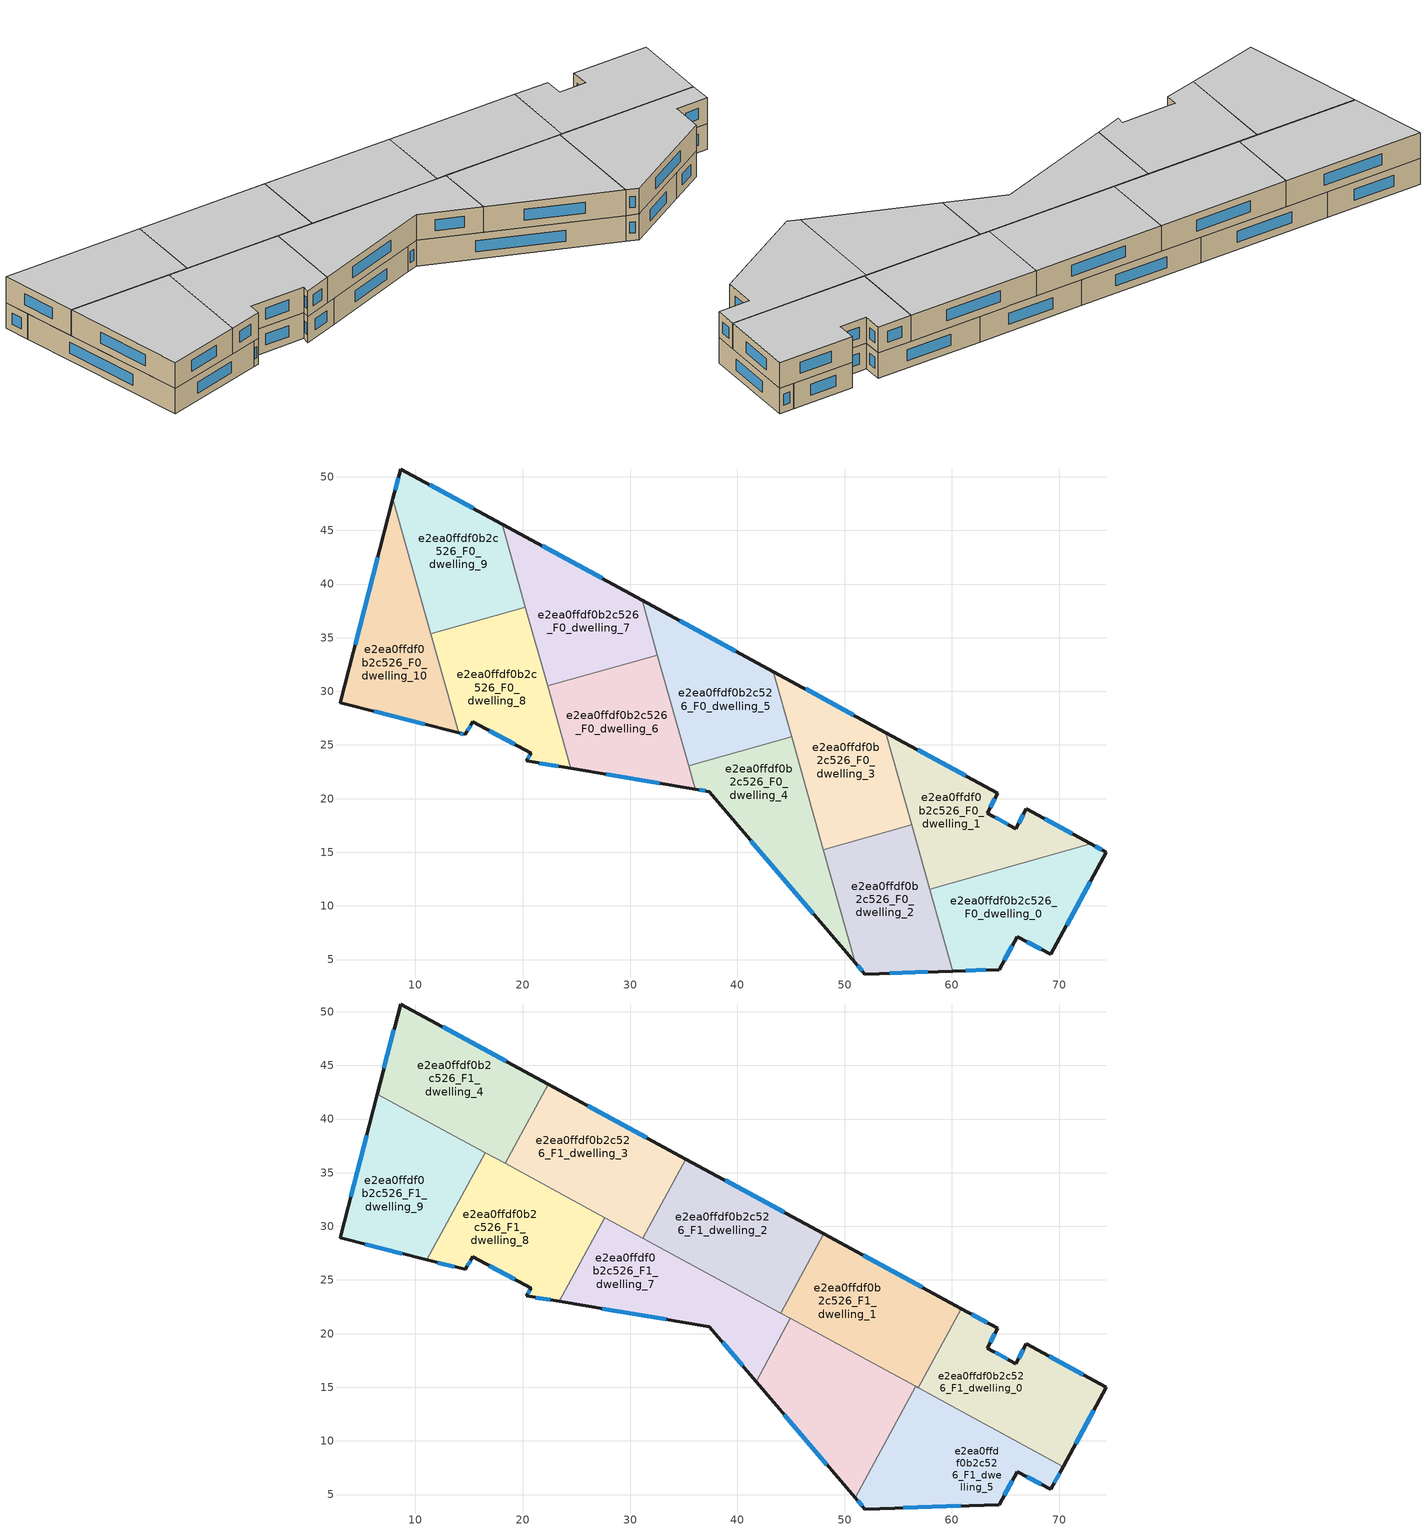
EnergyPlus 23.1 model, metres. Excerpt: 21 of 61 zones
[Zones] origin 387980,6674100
e2ea0ffdf0b2c526_F0_dwelling_0
 floor ground (EU_floor_Construction): 74.39,14.99 69.22,5.47 66.1,7.14 64.4,4.07 60.07,3.93 57.92,11.57 72.92,15.79 z0
 wall outside (EU_wall_Construction): 60.07,3.93 64.4,4.07 66.1,7.14 69.22,5.47 74.39,14.99 72.92,15.79 z0:3
 wall to e2ea0ffdf0b2c526_F0_dwelling_1 (EU_wall_Construction): 72.92,15.79 57.92,11.57 z0:3
 wall to e2ea0ffdf0b2c526_F0_dwelling_2 (EU_wall_Construction): 57.92,11.57 60.07,3.93 z0:3
 window (EU_Window_Construction): 73.97,15.22 73.34,15.56 / 70.69,8.19 72.91,12.27 / 66.99,6.66 68.33,5.95 / 64.89,4.95 65.62,6.26 / 61.31,3.97 63.16,4.03 z0.86:2.14
e2ea0ffdf0b2c526_F0_dwelling_1
 floor ground (EU_floor_Construction): 66.93,19.04 72.92,15.79 57.92,11.57 53.83,26.16 64.25,20.5 63.28,18.66 65.96,17.2 z0
 wall outside (EU_wall_Construction): 72.92,15.79 66.93,19.04 65.96,17.2 63.28,18.66 64.25,20.5 53.83,26.16 z0:3
 wall to e2ea0ffdf0b2c526_F0_dwelling_3 (EU_wall_Construction): 53.83,26.16 56.24,17.56 z0:3
 wall to e2ea0ffdf0b2c526_F0_dwelling_2 (EU_wall_Construction): 56.24,17.56 57.92,11.57 z0:3
 window (EU_Window_Construction): 63.55,19.18 63.97,19.97 / 65.19,17.62 64.04,18.24 / 66.66,18.51 66.24,17.73 / 71.21,16.71 68.64,18.11 / 61.27,22.12 56.8,24.54 z0.86:2.14
 ceiling adiabatic (EU_roof_Construction): 56.94,15.07 60.88,22.32 53.83,26.16 z3
e2ea0ffdf0b2c526_F0_dwelling_10
 floor ground (EU_floor_Construction): 7.89,47.93 14.01,26.14 2.98,28.92 z0
 wall outside (EU_wall_Construction): 7.89,47.93 2.98,28.92 14.01,26.14 z0:3
 wall to e2ea0ffdf0b2c526_F0_dwelling_9 (EU_wall_Construction): 11.41,35.37 7.89,47.93 z0:3
 wall to e2ea0ffdf0b2c526_F0_dwelling_8 (EU_wall_Construction): 14.01,26.14 11.42,35.37 z0:3
 window (EU_Window_Construction): 6.13,28.12 10.86,26.93 / 6.49,42.5 4.38,34.35 z0.86:2.14
e2ea0ffdf0b2c526_F0_dwelling_2
 floor ground (EU_floor_Construction): 56.24,17.56 60.07,3.93 51.89,3.65 50.98,4.71 48.02,15.25 z0
 wall outside (EU_wall_Construction): 50.98,4.71 51.89,3.65 60.07,3.93 z0:3
 wall to e2ea0ffdf0b2c526_F0_dwelling_3 (EU_wall_Construction): 56.24,17.56 48.02,15.25 z0:3
 wall to e2ea0ffdf0b2c526_F0_dwelling_4 (EU_wall_Construction): 48.02,15.25 50.98,4.71 z0:3
 window (EU_Window_Construction): 54.23,3.73 57.73,3.85 / 51.24,4.41 51.63,3.96 z0.86:2.14
e2ea0ffdf0b2c526_F0_dwelling_3
 floor ground (EU_floor_Construction): 53.83,26.16 56.24,17.56 48.02,15.25 43.36,31.84 z0
 wall outside (EU_wall_Construction): 53.83,26.16 43.36,31.84 z0:3
 wall to e2ea0ffdf0b2c526_F0_dwelling_5 (EU_wall_Construction): 43.36,31.84 45.07,25.76 z0:3
 wall to e2ea0ffdf0b2c526_F0_dwelling_4 (EU_wall_Construction): 45.07,25.76 48.02,15.26 z0:3
 window (EU_Window_Construction): 50.84,27.78 46.35,30.22 z0.86:2.14
e2ea0ffdf0b2c526_F0_dwelling_4
 floor ground (EU_floor_Construction): 45.07,25.76 50.98,4.71 37.37,20.65 36.07,20.87 35.46,23.06 z0
 wall outside (EU_wall_Construction): 36.07,20.87 37.37,20.65 50.98,4.71 z0:3
 wall to e2ea0ffdf0b2c526_F0_dwelling_5 (EU_wall_Construction): 45.07,25.76 35.46,23.06 z0:3
 wall to e2ea0ffdf0b2c526_F0_dwelling_6 (EU_wall_Construction): 35.46,23.06 36.07,20.87 z0:3
 window (EU_Window_Construction): 41.26,16.1 47.09,9.27 / 36.44,20.81 37,20.71 z0.86:2.14
e2ea0ffdf0b2c526_F0_dwelling_5
 floor ground (EU_floor_Construction): 43.36,31.84 45.07,25.76 35.46,23.06 31.12,38.49 z0
 wall outside (EU_wall_Construction): 43.36,31.84 31.12,38.49 z0:3
 wall to e2ea0ffdf0b2c526_F0_dwelling_7 (EU_wall_Construction): 31.12,38.49 32.56,33.38 z0:3
 wall to e2ea0ffdf0b2c526_F0_dwelling_6 (EU_wall_Construction): 32.56,33.38 35.46,23.06 z0:3
 window (EU_Window_Construction): 39.86,33.74 34.62,36.59 z0.86:2.14
e2ea0ffdf0b2c526_F0_dwelling_6
 floor ground (EU_floor_Construction): 32.56,33.38 36.07,20.87 24.46,22.82 22.31,30.5 z0
 wall outside (EU_wall_Construction): 24.46,22.82 36.07,20.87 z0:3
 wall to e2ea0ffdf0b2c526_F0_dwelling_7 (EU_wall_Construction): 32.56,33.38 22.31,30.5 z0:3
 wall to e2ea0ffdf0b2c526_F0_dwelling_8 (EU_wall_Construction): 22.31,30.5 24.46,22.82 z0:3
 window (EU_Window_Construction): 27.78,22.26 32.75,21.43 z0.86:2.14
e2ea0ffdf0b2c526_F0_dwelling_7
 floor ground (EU_floor_Construction): 31.12,38.49 32.56,33.38 22.31,30.5 18.07,45.58 z0
 wall outside (EU_wall_Construction): 31.12,38.49 18.07,45.58 z0:3
 wall to e2ea0ffdf0b2c526_F0_dwelling_9 (EU_wall_Construction): 18.07,45.58 20.24,37.85 z0:3
 wall to e2ea0ffdf0b2c526_F0_dwelling_8 (EU_wall_Construction): 20.24,37.85 22.31,30.5 z0:3
 window (EU_Window_Construction): 27.39,40.52 21.8,43.56 z0.86:2.14
e2ea0ffdf0b2c526_F0_dwelling_8
 floor ground (EU_floor_Construction): 20.24,37.85 24.46,22.82 20.34,23.51 20.79,24.23 15.33,27.14 14.64,25.98 14.01,26.14 11.41,35.37 z0
 wall outside (EU_wall_Construction): 14.01,26.14 14.64,25.98 15.33,27.14 20.79,24.23 20.34,23.51 24.46,22.82 z0:3
 wall to e2ea0ffdf0b2c526_F0_dwelling_9 (EU_wall_Construction): 20.24,37.85 11.41,35.37 z0:3
 window (EU_Window_Construction): 21.52,23.31 23.29,23.02 / 20.66,24.02 20.47,23.72 / 16.89,26.31 19.23,25.06 / 14.84,26.31 15.13,26.81 / 14.19,26.09 14.46,26.02 z0.86:2.14
 ceiling adiabatic (EU_roof_Construction): 12.87,30.19 16.45,36.79 11.41,35.37 z3
e2ea0ffdf0b2c526_F0_dwelling_9
 floor ground (EU_floor_Construction): 18.07,45.58 20.24,37.85 11.41,35.37 7.89,47.93 8.61,50.72 z0
 wall outside (EU_wall_Construction): 18.07,45.58 8.61,50.72 7.89,47.93 z0:3
 window (EU_Window_Construction): 15.37,47.05 11.31,49.25 / 8.4,49.93 8.09,48.73 z0.86:2.14
 ceiling adiabatic (EU_roof_Construction): 16.45,36.79 16.5,36.87 10,40.4 11.41,35.37 z3
e2ea0ffdf0b2c526_F1_dwelling_0
 floor to e2ea0ffdf0b2c526_F0_dwelling_1 (EU_floor_Construction): 72.92,15.79 61.31,12.52 57,14.87 56.94,15.07 60.88,22.32 64.25,20.5 63.28,18.66 65.96,17.2 66.93,19.04 z3
 floor to e2ea0ffdf0b2c526_F0_dwelling_0 (EU_floor_Construction): 74.39,14.99 70.37,7.6 61.31,12.52 72.92,15.79 z3
 floor to e2ea0ffdf0b2c526_F0_dwelling_2 (EU_floor_Construction): 56.94,15.07 57,14.87 56.87,14.94 z3
 wall outside (EU_wall_Construction): 70.37,7.6 74.39,14.99 66.93,19.04 65.96,17.2 63.28,18.66 64.25,20.5 60.88,22.33 z3:6
 wall to e2ea0ffdf0b2c526_F1_dwelling_1 (EU_wall_Construction): 60.88,22.33 56.87,14.94 z3:6
 wall to e2ea0ffdf0b2c526_F1_dwelling_5 (EU_wall_Construction): 56.87,14.94 70.37,7.6 z3:6
 window (EU_Window_Construction): 63.29,21.02 61.84,21.8 / 63.55,19.18 63.97,19.97 / 65.19,17.62 64.04,18.24 / 66.66,18.51 66.24,17.73 / 72.26,16.15 69.06,17.88 / 71.52,9.71 73.24,12.88 z3.86:5.14
 ceiling to e2ea0ffdf0b2c526_F2_dwelling_0 (EU_floor_Construction): 70.37,7.6 74.39,14.99 66.93,19.04 65.96,17.2 63.28,18.66 64.25,20.5 60.88,22.33 56.87,14.94 z6
e2ea0ffdf0b2c526_F1_dwelling_1
 floor to e2ea0ffdf0b2c526_F0_dwelling_3 (EU_floor_Construction): 53.83,26.16 56.24,17.56 53.47,16.79 46.53,20.55 45.43,24.48 48.04,29.3 z3
 floor to e2ea0ffdf0b2c526_F0_dwelling_2 (EU_floor_Construction): 56.24,17.56 56.94,15.07 56.87,14.94 53.47,16.79 z3
 floor adiabatic (EU_floor_Construction): 60.88,22.33 56.94,15.07 53.83,26.16 z3
 floor to e2ea0ffdf0b2c526_F0_dwelling_4 (EU_floor_Construction): 45.43,24.48 46.53,20.55 44.03,21.91 z3
 wall outside (EU_wall_Construction): 60.88,22.33 48.04,29.3 z3:6
 wall to e2ea0ffdf0b2c526_F1_dwelling_2 (EU_wall_Construction): 48.04,29.3 44.03,21.91 z3:6
 wall to e2ea0ffdf0b2c526_F1_dwelling_6 (EU_wall_Construction): 44.95,21.41 56.62,15.08 z3:6
 wall to e2ea0ffdf0b2c526_F1_dwelling_5 (EU_wall_Construction): 56.62,15.07 56.87,14.94 z3:6
 wall to e2ea0ffdf0b2c526_F1_dwelling_7 (EU_wall_Construction): 44.03,21.91 44.95,21.41 z3:6
 window (EU_Window_Construction): 57.22,24.32 51.71,27.31 z3.86:5.14
 ceiling to e2ea0ffdf0b2c526_F2_dwelling_1 (EU_floor_Construction): 56.87,14.94 60.88,22.33 48.04,29.3 44.03,21.91 z6
e2ea0ffdf0b2c526_F1_dwelling_2
 floor to e2ea0ffdf0b2c526_F0_dwelling_5 (EU_floor_Construction): 43.36,31.84 45.07,25.76 39.72,24.25 34.29,27.2 32.92,32.07 35.21,36.27 z3
 floor to e2ea0ffdf0b2c526_F0_dwelling_3 (EU_floor_Construction): 48.04,29.3 45.43,24.48 43.36,31.84 z3
 floor to e2ea0ffdf0b2c526_F0_dwelling_4 (EU_floor_Construction): 45.07,25.76 45.43,24.48 44.03,21.91 39.72,24.25 z3
 floor to e2ea0ffdf0b2c526_F0_dwelling_6 (EU_floor_Construction): 32.92,32.07 34.29,27.2 31.19,28.89 z3
 wall outside (EU_wall_Construction): 48.04,29.3 35.21,36.27 z3:6
 wall to e2ea0ffdf0b2c526_F1_dwelling_3 (EU_wall_Construction): 35.21,36.27 31.19,28.89 z3:6
 wall to e2ea0ffdf0b2c526_F1_dwelling_7 (EU_wall_Construction): 31.19,28.89 44.03,21.91 z3:6
 window (EU_Window_Construction): 44.38,31.29 38.88,34.28 z3.86:5.14
 ceiling to e2ea0ffdf0b2c526_F2_dwelling_2 (EU_floor_Construction): 44.03,21.91 48.04,29.3 35.21,36.27 31.19,28.89 z6
e2ea0ffdf0b2c526_F1_dwelling_3
 floor to e2ea0ffdf0b2c526_F0_dwelling_7 (EU_floor_Construction): 31.12,38.49 32.56,33.38 26.21,31.6 21.24,34.29 19.97,38.83 22.37,43.25 z3
 floor to e2ea0ffdf0b2c526_F0_dwelling_6 (EU_floor_Construction): 32.56,33.38 32.92,32.07 31.19,28.89 26.21,31.6 z3
 floor to e2ea0ffdf0b2c526_F0_dwelling_5 (EU_floor_Construction): 35.21,36.27 32.92,32.07 31.12,38.49 z3
 floor to e2ea0ffdf0b2c526_F0_dwelling_8 (EU_floor_Construction): 20.24,37.85 21.24,34.29 18.36,35.86 19.29,37.59 z3
 floor to e2ea0ffdf0b2c526_F0_dwelling_9 (EU_floor_Construction): 19.97,38.83 20.24,37.85 19.29,37.59 z3
 wall outside (EU_wall_Construction): 35.21,36.27 22.37,43.25 z3:6
 wall to e2ea0ffdf0b2c526_F1_dwelling_4 (EU_wall_Construction): 22.37,43.25 18.36,35.86 z3:6
 wall to e2ea0ffdf0b2c526_F1_dwelling_8 (EU_wall_Construction): 18.36,35.86 27.66,30.81 z3:6
 wall to e2ea0ffdf0b2c526_F1_dwelling_7 (EU_wall_Construction): 27.66,30.81 31.19,28.89 z3:6
 window (EU_Window_Construction): 31.54,38.27 26.04,41.25 z3.86:5.14
 ceiling to e2ea0ffdf0b2c526_F2_dwelling_3 (EU_floor_Construction): 31.19,28.89 35.21,36.27 22.37,43.25 18.36,35.86 z6
e2ea0ffdf0b2c526_F1_dwelling_4
 floor to e2ea0ffdf0b2c526_F0_dwelling_9 (EU_floor_Construction): 18.07,45.58 19.97,38.83 19.29,37.59 16.58,36.82 10,40.4 7.89,47.93 8.61,50.72 z3
 floor to e2ea0ffdf0b2c526_F0_dwelling_10 (EU_floor_Construction): 7.89,47.93 10,40.4 6.44,42.33 z3
 floor to e2ea0ffdf0b2c526_F0_dwelling_7 (EU_floor_Construction): 22.37,43.25 19.97,38.83 18.07,45.58 z3
 floor to e2ea0ffdf0b2c526_F0_dwelling_8 (EU_floor_Construction): 19.29,37.59 18.36,35.86 16.58,36.82 z3
 wall outside (EU_wall_Construction): 22.37,43.25 8.61,50.72 6.44,42.33 z3:6
 wall to e2ea0ffdf0b2c526_F1_dwelling_9 (EU_wall_Construction): 6.44,42.33 16.5,36.87 z3:6
 wall to e2ea0ffdf0b2c526_F1_dwelling_8 (EU_wall_Construction): 16.5,36.87 18.36,35.86 z3:6
 window (EU_Window_Construction): 7.99,48.33 7.06,44.73 / 18.44,45.38 12.54,48.59 z3.86:5.14
 ceiling to e2ea0ffdf0b2c526_F2_dwelling_4 (EU_floor_Construction): 18.36,35.86 22.37,43.25 8.61,50.72 6.44,42.33 z6
e2ea0ffdf0b2c526_F1_dwelling_5
 floor to e2ea0ffdf0b2c526_F0_dwelling_0 (EU_floor_Construction): 70.37,7.6 69.22,5.47 66.1,7.14 64.4,4.07 60.07,3.93 57.92,11.57 61.31,12.52 z3
 floor to e2ea0ffdf0b2c526_F0_dwelling_2 (EU_floor_Construction): 57,14.87 60.07,3.93 51.89,3.65 50.99,4.71 56.62,15.08 z3
 floor to e2ea0ffdf0b2c526_F0_dwelling_1 (EU_floor_Construction): 61.31,12.52 57.92,11.57 57,14.87 z3
 wall outside (EU_wall_Construction): 50.99,4.71 51.89,3.65 64.4,4.07 66.1,7.14 69.22,5.47 70.37,7.6 z3:6
 wall to e2ea0ffdf0b2c526_F1_dwelling_6 (EU_wall_Construction): 56.62,15.08 50.99,4.71 z3:6
 window (EU_Window_Construction): 51.24,4.41 51.63,3.96 / 69.55,6.08 70.04,6.99 / 66.99,6.66 68.33,5.95 / 64.89,4.95 65.62,6.26 / 55.46,3.77 60.82,3.95 z3.86:5.14
 ceiling to e2ea0ffdf0b2c526_F2_dwelling_5 (EU_floor_Construction): 69.22,5.47 70.37,7.6 56.62,15.08 50.99,4.71 51.89,3.65 64.4,4.07 66.1,7.14 z6
e2ea0ffdf0b2c526_F1_dwelling_6
 floor to e2ea0ffdf0b2c526_F0_dwelling_4 (EU_floor_Construction): 46.53,20.55 50.98,4.71 41.75,15.52 44.95,21.41 z3
 floor to e2ea0ffdf0b2c526_F0_dwelling_2 (EU_floor_Construction): 56.62,15.08 50.98,4.71 48.02,15.26 53.47,16.78 z3
 floor to e2ea0ffdf0b2c526_F0_dwelling_3 (EU_floor_Construction): 53.47,16.78 48.02,15.26 46.53,20.55 z3
 wall outside (EU_wall_Construction): 41.75,15.52 50.99,4.71 z3:6
 wall to e2ea0ffdf0b2c526_F1_dwelling_7 (EU_wall_Construction): 44.95,21.41 41.75,15.52 z3:6
 window (EU_Window_Construction): 44.39,12.43 48.35,7.8 z3.86:5.14
 ceiling to e2ea0ffdf0b2c526_F2_dwelling_6 (EU_floor_Construction): 50.99,4.71 56.62,15.08 44.95,21.41 41.75,15.52 z6
e2ea0ffdf0b2c526_F1_dwelling_7
 floor to e2ea0ffdf0b2c526_F0_dwelling_4 (EU_floor_Construction): 44.95,21.41 41.75,15.52 37.37,20.65 36.07,20.87 35.46,23.06 39.72,24.25 z3
 floor to e2ea0ffdf0b2c526_F0_dwelling_6 (EU_floor_Construction): 34.29,27.2 36.07,20.87 24.46,22.82 24.07,24.21 27.66,30.81 z3
 floor to e2ea0ffdf0b2c526_F0_dwelling_8 (EU_floor_Construction): 24.07,24.21 24.46,22.82 23.42,23 z3
 floor to e2ea0ffdf0b2c526_F0_dwelling_5 (EU_floor_Construction): 39.72,24.25 35.46,23.06 34.29,27.2 z3
 wall outside (EU_wall_Construction): 23.42,23 37.37,20.65 41.75,15.52 z3:6
 wall to e2ea0ffdf0b2c526_F1_dwelling_8 (EU_wall_Construction): 27.66,30.81 23.42,23 z3:6
 window (EU_Window_Construction): 38.62,19.18 40.5,16.98 / 27.4,22.33 33.38,21.32 z3.86:5.14
 ceiling to e2ea0ffdf0b2c526_F2_dwelling_7 (EU_floor_Construction): 41.75,15.52 44.95,21.41 27.66,30.81 23.42,23 37.37,20.65 z6
e2ea0ffdf0b2c526_F1_dwelling_8
 floor to e2ea0ffdf0b2c526_F0_dwelling_6 (EU_floor_Construction): 27.66,30.81 24.07,24.21 22.31,30.5 26.21,31.6 z3
 floor to e2ea0ffdf0b2c526_F0_dwelling_8 (EU_floor_Construction): 21.24,34.29 24.07,24.21 23.42,23 20.34,23.51 20.79,24.23 15.33,27.14 14.64,25.98 14.01,26.14 12.87,30.19 16.45,36.79 16.58,36.82 z3
 floor to e2ea0ffdf0b2c526_F0_dwelling_10 (EU_floor_Construction): 12.87,30.19 14.01,26.14 11.07,26.88 z3
 floor to e2ea0ffdf0b2c526_F0_dwelling_7 (EU_floor_Construction): 26.21,31.6 22.31,30.5 21.24,34.29 z3
 wall outside (EU_wall_Construction): 11.07,26.88 14.64,25.98 15.33,27.14 20.79,24.23 20.34,23.51 23.42,23 z3:6
 wall to e2ea0ffdf0b2c526_F1_dwelling_9 (EU_wall_Construction): 16.5,36.87 11.07,26.88 z3:6
 window (EU_Window_Construction): 14.84,26.31 15.13,26.81 / 12.09,26.62 13.62,26.23 / 21.22,23.36 22.54,23.14 / 20.66,24.02 20.47,23.72 / 16.89,26.31 19.23,25.06 z3.86:5.14
 ceiling to e2ea0ffdf0b2c526_F2_dwelling_8 (EU_floor_Construction): 23.42,23 27.66,30.81 16.5,36.87 11.07,26.88 14.64,25.98 15.33,27.14 20.79,24.23 20.34,23.51 z6
e2ea0ffdf0b2c526_F1_dwelling_9
 floor to e2ea0ffdf0b2c526_F0_dwelling_10 (EU_floor_Construction): 10,40.4 12.87,30.19 11.07,26.88 2.98,28.92 6.44,42.33 z3
 floor adiabatic (EU_floor_Construction): 16.5,36.87 12.87,30.19 10,40.4 z3
 wall outside (EU_wall_Construction): 6.44,42.33 2.98,28.92 11.07,26.88 z3:6
 window (EU_Window_Construction): 5.29,28.34 8.76,27.46 / 5.45,38.5 3.97,32.75 z3.86:5.14
 ceiling to e2ea0ffdf0b2c526_F2_dwelling_9 (EU_floor_Construction): 11.07,26.88 16.5,36.87 6.44,42.33 2.98,28.92 z6
[Building]
EU S2 Campaign: North Axis=0; Terrain=City; Solar Distribution=FullExterior
[Site:Location]
Helsinki-Vantaa.AP: Latitude=60.317; Longitude=24.963; Time Zone=2; Elevation=54.6
[SizingPeriod:WeatherFileDays]
AnnualSizingPeriod: Begin Month=1; Begin Day of Month=1; End Month=12; End Day of Month=31; Day of Week for Start Day=Monday; Use Weather File Daylight Saving Period=No; Use Weather File Rain and Snow Indicators=No
[MATERIAL]
EU_InternalMass_Material: Roughness=MediumRough; Thickness=0.1; Conductivity=1; Density=1800; Specific Heat=900; Thermal Absorptance=0.9; Solar Absorptance=0.7; Visible Absorptance=0.7
[MATERIAL:NOMASS] Roughness=MediumRough; Thermal Absorptance=0.9; Solar Absorptance=0.7; Visible Absorptance=0.7
Name | Thermal Resistance
EU_wall_NoMass | 5.91765
EU_roof_NoMass | 11.1778
EU_floor_NoMass | 6.2875
[WINDOWMATERIAL:SIMPLEGLAZINGSYSTEM]
EU_Window_SimpleGlazing: UFactor=0.994035; Solar Heat Gain Coefficient=0.7; Visible Transmittance=0.7
[CONSTRUCTION]
EU_wall_Construction: EU_wall_NoMass
EU_roof_Construction: EU_roof_NoMass
EU_floor_Construction: EU_floor_NoMass
EU_Window_Construction: EU_Window_SimpleGlazing
EU_InternalMass_Construction: EU_InternalMass_Material
[ZONE] Type=1; Multiplier=1; Ceiling Height=autocalculate; Floor Area=autocalculate; Part of Total Floor Area=Yes
Name | Volume
e2ea0ffdf0b2c526_F0_dwelling_0 | 334.94
e2ea0ffdf0b2c526_F1_dwelling_0 | 368.466
e2ea0ffdf0b2c526_F0_dwelling_1 | 334.961
e2ea0ffdf0b2c526_F1_dwelling_1 | 368.485
e2ea0ffdf0b2c526_F0_dwelling_10 | 334.929
e2ea0ffdf0b2c526_F0_dwelling_2; e2ea0ffdf0b2c526_F0_dwelling_4 | 334.945
e2ea0ffdf0b2c526_F1_dwelling_2; e2ea0ffdf0b2c526_F1_dwelling_3; e2ea0ffdf0b2c526_F1_dwelling_9 | 368.464
e2ea0ffdf0b2c526_F0_dwelling_3 | 334.956
e2ea0ffdf0b2c526_F1_dwelling_4 | 368.467
e2ea0ffdf0b2c526_F0_dwelling_5 | 334.969
e2ea0ffdf0b2c526_F1_dwelling_5 | 368.454
e2ea0ffdf0b2c526_F0_dwelling_6; e2ea0ffdf0b2c526_F0_dwelling_8 | 334.968
e2ea0ffdf0b2c526_F1_dwelling_6 | 368.441
e2ea0ffdf0b2c526_F0_dwelling_7 | 334.982
e2ea0ffdf0b2c526_F1_dwelling_7 | 368.453
e2ea0ffdf0b2c526_F1_dwelling_8 | 368.457
e2ea0ffdf0b2c526_F0_dwelling_9 | 334.964
[INTERNALMASS] Construction=EU_InternalMass_Construction
Name | Zone or ZoneList | Surface Area
e2ea0ffdf0b2c526_F0_dwelling_0_EU_InternalMass | e2ea0ffdf0b2c526_F0_dwelling_0 | 111.647
e2ea0ffdf0b2c526_F0_dwelling_1_EU_InternalMass | e2ea0ffdf0b2c526_F0_dwelling_1 | 111.658
e2ea0ffdf0b2c526_F0_dwelling_2_EU_InternalMass | e2ea0ffdf0b2c526_F0_dwelling_2 | 111.65
e2ea0ffdf0b2c526_F0_dwelling_3_EU_InternalMass | e2ea0ffdf0b2c526_F0_dwelling_3 | 111.649
e2ea0ffdf0b2c526_F0_dwelling_4_EU_InternalMass | e2ea0ffdf0b2c526_F0_dwelling_4 | 111.649
e2ea0ffdf0b2c526_F0_dwelling_5_EU_InternalMass | e2ea0ffdf0b2c526_F0_dwelling_5 | 111.654
e2ea0ffdf0b2c526_F0_dwelling_6_EU_InternalMass | e2ea0ffdf0b2c526_F0_dwelling_6 | 111.658
e2ea0ffdf0b2c526_F0_dwelling_7_EU_InternalMass | e2ea0ffdf0b2c526_F0_dwelling_7 | 111.661
e2ea0ffdf0b2c526_F0_dwelling_8_EU_InternalMass | e2ea0ffdf0b2c526_F0_dwelling_8 | 111.655
e2ea0ffdf0b2c526_F0_dwelling_9_EU_InternalMass | e2ea0ffdf0b2c526_F0_dwelling_9 | 111.656
e2ea0ffdf0b2c526_F0_dwelling_10_EU_InternalMass | e2ea0ffdf0b2c526_F0_dwelling_10 | 111.643
e2ea0ffdf0b2c526_F1_dwelling_0_EU_InternalMass | e2ea0ffdf0b2c526_F1_dwelling_0 | 122.822
e2ea0ffdf0b2c526_F1_dwelling_1_EU_InternalMass | e2ea0ffdf0b2c526_F1_dwelling_1 | 122.828
e2ea0ffdf0b2c526_F1_dwelling_2_EU_InternalMass | e2ea0ffdf0b2c526_F1_dwelling_2 | 122.821
e2ea0ffdf0b2c526_F1_dwelling_3_EU_InternalMass | e2ea0ffdf0b2c526_F1_dwelling_3 | 122.821
e2ea0ffdf0b2c526_F1_dwelling_4_EU_InternalMass | e2ea0ffdf0b2c526_F1_dwelling_4 | 122.822
e2ea0ffdf0b2c526_F1_dwelling_5_EU_InternalMass | e2ea0ffdf0b2c526_F1_dwelling_5 | 122.818
e2ea0ffdf0b2c526_F1_dwelling_6_EU_InternalMass | e2ea0ffdf0b2c526_F1_dwelling_6 | 122.814
e2ea0ffdf0b2c526_F1_dwelling_7_EU_InternalMass | e2ea0ffdf0b2c526_F1_dwelling_7 | 122.817
e2ea0ffdf0b2c526_F1_dwelling_8_EU_InternalMass | e2ea0ffdf0b2c526_F1_dwelling_8 | 122.819
e2ea0ffdf0b2c526_F1_dwelling_9_EU_InternalMass | e2ea0ffdf0b2c526_F1_dwelling_9 | 122.821
[OTHEREQUIPMENT] Fuel Type=Electricity; Design Level Calculation Method=Watts/Area; Power per Zone Floor Area=1; Fraction Latent=0; Fraction Radiant=0; Fraction Lost=0; Carbon Dioxide Generation Rate=0; EndUse Subcategory=EU_Step8_InternalGains
Name | Zone or ZoneList or Space or SpaceList | Schedule
EU_Step8_InternalGain_e2ea0ffdf0b2c526_F0_dwelling_0_f000 | e2ea0ffdf0b2c526_F0_dwelling_0 | EU_Step8_GainSchedule_e2ea0ffdf0b2c526_F0_dwelling_0_f000
EU_Step8_InternalGain_e2ea0ffdf0b2c526_F0_dwelling_1_f000 | e2ea0ffdf0b2c526_F0_dwelling_1 | EU_Step8_GainSchedule_e2ea0ffdf0b2c526_F0_dwelling_1_f000
EU_Step8_InternalGain_e2ea0ffdf0b2c526_F0_dwelling_2_f000 | e2ea0ffdf0b2c526_F0_dwelling_2 | EU_Step8_GainSchedule_e2ea0ffdf0b2c526_F0_dwelling_2_f000
EU_Step8_InternalGain_e2ea0ffdf0b2c526_F0_dwelling_3_f000 | e2ea0ffdf0b2c526_F0_dwelling_3 | EU_Step8_GainSchedule_e2ea0ffdf0b2c526_F0_dwelling_3_f000
EU_Step8_InternalGain_e2ea0ffdf0b2c526_F0_dwelling_4_f000 | e2ea0ffdf0b2c526_F0_dwelling_4 | EU_Step8_GainSchedule_e2ea0ffdf0b2c526_F0_dwelling_4_f000
EU_Step8_InternalGain_e2ea0ffdf0b2c526_F0_dwelling_5_f000 | e2ea0ffdf0b2c526_F0_dwelling_5 | EU_Step8_GainSchedule_e2ea0ffdf0b2c526_F0_dwelling_5_f000
EU_Step8_InternalGain_e2ea0ffdf0b2c526_F0_dwelling_6_f000 | e2ea0ffdf0b2c526_F0_dwelling_6 | EU_Step8_GainSchedule_e2ea0ffdf0b2c526_F0_dwelling_6_f000
EU_Step8_InternalGain_e2ea0ffdf0b2c526_F0_dwelling_7_f000 | e2ea0ffdf0b2c526_F0_dwelling_7 | EU_Step8_GainSchedule_e2ea0ffdf0b2c526_F0_dwelling_7_f000
EU_Step8_InternalGain_e2ea0ffdf0b2c526_F0_dwelling_8_f000 | e2ea0ffdf0b2c526_F0_dwelling_8 | EU_Step8_GainSchedule_e2ea0ffdf0b2c526_F0_dwelling_8_f000
EU_Step8_InternalGain_e2ea0ffdf0b2c526_F0_dwelling_9_f000 | e2ea0ffdf0b2c526_F0_dwelling_9 | EU_Step8_GainSchedule_e2ea0ffdf0b2c526_F0_dwelling_9_f000
EU_Step8_InternalGain_e2ea0ffdf0b2c526_F0_dwelling_10_f000 | e2ea0ffdf0b2c526_F0_dwelling_10 | EU_Step8_GainSchedule_e2ea0ffdf0b2c526_F0_dwelling_10_f000
EU_Step8_InternalGain_e2ea0ffdf0b2c526_F1_dwelling_0_f000 | e2ea0ffdf0b2c526_F1_dwelling_0 | EU_Step8_GainSchedule_e2ea0ffdf0b2c526_F1_dwelling_0_f000
EU_Step8_InternalGain_e2ea0ffdf0b2c526_F1_dwelling_1_f000 | e2ea0ffdf0b2c526_F1_dwelling_1 | EU_Step8_GainSchedule_e2ea0ffdf0b2c526_F1_dwelling_1_f000
EU_Step8_InternalGain_e2ea0ffdf0b2c526_F1_dwelling_2_f000 | e2ea0ffdf0b2c526_F1_dwelling_2 | EU_Step8_GainSchedule_e2ea0ffdf0b2c526_F1_dwelling_2_f000
EU_Step8_InternalGain_e2ea0ffdf0b2c526_F1_dwelling_3_f000 | e2ea0ffdf0b2c526_F1_dwelling_3 | EU_Step8_GainSchedule_e2ea0ffdf0b2c526_F1_dwelling_3_f000
EU_Step8_InternalGain_e2ea0ffdf0b2c526_F1_dwelling_4_f000 | e2ea0ffdf0b2c526_F1_dwelling_4 | EU_Step8_GainSchedule_e2ea0ffdf0b2c526_F1_dwelling_4_f000
EU_Step8_InternalGain_e2ea0ffdf0b2c526_F1_dwelling_5_f000 | e2ea0ffdf0b2c526_F1_dwelling_5 | EU_Step8_GainSchedule_e2ea0ffdf0b2c526_F1_dwelling_5_f000
EU_Step8_InternalGain_e2ea0ffdf0b2c526_F1_dwelling_6_f000 | e2ea0ffdf0b2c526_F1_dwelling_6 | EU_Step8_GainSchedule_e2ea0ffdf0b2c526_F1_dwelling_6_f000
EU_Step8_InternalGain_e2ea0ffdf0b2c526_F1_dwelling_7_f000 | e2ea0ffdf0b2c526_F1_dwelling_7 | EU_Step8_GainSchedule_e2ea0ffdf0b2c526_F1_dwelling_7_f000
EU_Step8_InternalGain_e2ea0ffdf0b2c526_F1_dwelling_8_f000 | e2ea0ffdf0b2c526_F1_dwelling_8 | EU_Step8_GainSchedule_e2ea0ffdf0b2c526_F1_dwelling_8_f000
EU_Step8_InternalGain_e2ea0ffdf0b2c526_F1_dwelling_9_f000 | e2ea0ffdf0b2c526_F1_dwelling_9 | EU_Step8_GainSchedule_e2ea0ffdf0b2c526_F1_dwelling_9_f000
[ZONEVENTILATION:DESIGNFLOWRATE] Schedule=EU_AlwaysOn; Design Flow Rate Calculation Method=AirChanges/Hour; Air Changes per Hour=0.596421; Ventilation Type=Natural; Fan Pressure Rise=0; Fan Total Efficiency=1; Constant Term Coefficient=1; Temperature Term Coefficient=0; Velocity Term Coefficient=0; Velocity Squared Term Coefficient=0; Minimum Indoor Temperature=-100; Maximum Indoor Temperature=100; Delta Temperature=-100; Minimum Outdoor Temperature=-100; Maximum Outdoor Temperature=100; Maximum Wind Speed=40
Name | Zone or ZoneList or Space or SpaceList
EU_ConstantAir_e2ea0ffdf0b2c526_F0_dwelling_0 | e2ea0ffdf0b2c526_F0_dwelling_0
EU_ConstantAir_e2ea0ffdf0b2c526_F0_dwelling_1 | e2ea0ffdf0b2c526_F0_dwelling_1
EU_ConstantAir_e2ea0ffdf0b2c526_F0_dwelling_2 | e2ea0ffdf0b2c526_F0_dwelling_2
EU_ConstantAir_e2ea0ffdf0b2c526_F0_dwelling_3 | e2ea0ffdf0b2c526_F0_dwelling_3
EU_ConstantAir_e2ea0ffdf0b2c526_F0_dwelling_4 | e2ea0ffdf0b2c526_F0_dwelling_4
EU_ConstantAir_e2ea0ffdf0b2c526_F0_dwelling_5 | e2ea0ffdf0b2c526_F0_dwelling_5
EU_ConstantAir_e2ea0ffdf0b2c526_F0_dwelling_6 | e2ea0ffdf0b2c526_F0_dwelling_6
EU_ConstantAir_e2ea0ffdf0b2c526_F0_dwelling_7 | e2ea0ffdf0b2c526_F0_dwelling_7
EU_ConstantAir_e2ea0ffdf0b2c526_F0_dwelling_8 | e2ea0ffdf0b2c526_F0_dwelling_8
EU_ConstantAir_e2ea0ffdf0b2c526_F0_dwelling_9 | e2ea0ffdf0b2c526_F0_dwelling_9
EU_ConstantAir_e2ea0ffdf0b2c526_F0_dwelling_10 | e2ea0ffdf0b2c526_F0_dwelling_10
EU_ConstantAir_e2ea0ffdf0b2c526_F1_dwelling_0 | e2ea0ffdf0b2c526_F1_dwelling_0
EU_ConstantAir_e2ea0ffdf0b2c526_F1_dwelling_1 | e2ea0ffdf0b2c526_F1_dwelling_1
EU_ConstantAir_e2ea0ffdf0b2c526_F1_dwelling_2 | e2ea0ffdf0b2c526_F1_dwelling_2
EU_ConstantAir_e2ea0ffdf0b2c526_F1_dwelling_3 | e2ea0ffdf0b2c526_F1_dwelling_3
EU_ConstantAir_e2ea0ffdf0b2c526_F1_dwelling_4 | e2ea0ffdf0b2c526_F1_dwelling_4
EU_ConstantAir_e2ea0ffdf0b2c526_F1_dwelling_5 | e2ea0ffdf0b2c526_F1_dwelling_5
EU_ConstantAir_e2ea0ffdf0b2c526_F1_dwelling_6 | e2ea0ffdf0b2c526_F1_dwelling_6
EU_ConstantAir_e2ea0ffdf0b2c526_F1_dwelling_7 | e2ea0ffdf0b2c526_F1_dwelling_7
EU_ConstantAir_e2ea0ffdf0b2c526_F1_dwelling_8 | e2ea0ffdf0b2c526_F1_dwelling_8
EU_ConstantAir_e2ea0ffdf0b2c526_F1_dwelling_9 | e2ea0ffdf0b2c526_F1_dwelling_9
[HVACTEMPLATE:THERMOSTAT] Constant Heating Setpoint=20; Constant Cooling Setpoint=50
EU_HeatOnly_e2ea0ffdf0b2c526_F0_dwelling_0; EU_HeatOnly_e2ea0ffdf0b2c526_F0_dwelling_1; EU_HeatOnly_e2ea0ffdf0b2c526_F0_dwelling_2; EU_HeatOnly_e2ea0ffdf0b2c526_F0_dwelling_3; EU_HeatOnly_e2ea0ffdf0b2c526_F0_dwelling_4; EU_HeatOnly_e2ea0ffdf0b2c526_F0_dwelling_5; EU_HeatOnly_e2ea0ffdf0b2c526_F0_dwelling_6; EU_HeatOnly_e2ea0ffdf0b2c526_F0_dwelling_7; EU_HeatOnly_e2ea0ffdf0b2c526_F0_dwelling_8; EU_HeatOnly_e2ea0ffdf0b2c526_F0_dwelling_9; EU_HeatOnly_e2ea0ffdf0b2c526_F0_dwelling_10; EU_HeatOnly_e2ea0ffdf0b2c526_F1_dwelling_0; EU_HeatOnly_e2ea0ffdf0b2c526_F1_dwelling_1; EU_HeatOnly_e2ea0ffdf0b2c526_F1_dwelling_2; EU_HeatOnly_e2ea0ffdf0b2c526_F1_dwelling_3; EU_HeatOnly_e2ea0ffdf0b2c526_F1_dwelling_4; EU_HeatOnly_e2ea0ffdf0b2c526_F1_dwelling_5; EU_HeatOnly_e2ea0ffdf0b2c526_F1_dwelling_6; EU_HeatOnly_e2ea0ffdf0b2c526_F1_dwelling_7; EU_HeatOnly_e2ea0ffdf0b2c526_F1_dwelling_8; EU_HeatOnly_e2ea0ffdf0b2c526_F1_dwelling_9; EU_HeatOnly_e2ea0ffdf0b2c526_F2_dwelling_0; EU_HeatOnly_e2ea0ffdf0b2c526_F2_dwelling_1; EU_HeatOnly_e2ea0ffdf0b2c526_F2_dwelling_2; EU_HeatOnly_e2ea0ffdf0b2c526_F2_dwelling_3; EU_HeatOnly_e2ea0ffdf0b2c526_F2_dwelling_4; EU_HeatOnly_e2ea0ffdf0b2c526_F2_dwelling_5; EU_HeatOnly_e2ea0ffdf0b2c526_F2_dwelling_6; EU_HeatOnly_e2ea0ffdf0b2c526_F2_dwelling_7; EU_HeatOnly_e2ea0ffdf0b2c526_F2_dwelling_8; EU_HeatOnly_e2ea0ffdf0b2c526_F2_dwelling_9; EU_HeatOnly_e2ea0ffdf0b2c526_F3_dwelling_0; EU_HeatOnly_e2ea0ffdf0b2c526_F3_dwelling_1; EU_HeatOnly_e2ea0ffdf0b2c526_F3_dwelling_2; EU_HeatOnly_e2ea0ffdf0b2c526_F3_dwelling_3; EU_HeatOnly_e2ea0ffdf0b2c526_F3_dwelling_4; EU_HeatOnly_e2ea0ffdf0b2c526_F3_dwelling_5; EU_HeatOnly_e2ea0ffdf0b2c526_F3_dwelling_6; EU_HeatOnly_e2ea0ffdf0b2c526_F3_dwelling_7; EU_HeatOnly_e2ea0ffdf0b2c526_F3_dwelling_8; EU_HeatOnly_e2ea0ffdf0b2c526_F3_dwelling_9; EU_HeatOnly_e2ea0ffdf0b2c526_F4_dwelling_0; EU_HeatOnly_e2ea0ffdf0b2c526_F4_dwelling_1; EU_HeatOnly_e2ea0ffdf0b2c526_F4_dwelling_2; EU_HeatOnly_e2ea0ffdf0b2c526_F4_dwelling_3; EU_HeatOnly_e2ea0ffdf0b2c526_F4_dwelling_4; EU_HeatOnly_e2ea0ffdf0b2c526_F4_dwelling_5; EU_HeatOnly_e2ea0ffdf0b2c526_F4_dwelling_6; EU_HeatOnly_e2ea0ffdf0b2c526_F4_dwelling_7; EU_HeatOnly_e2ea0ffdf0b2c526_F4_dwelling_8; EU_HeatOnly_e2ea0ffdf0b2c526_F4_dwelling_9; EU_HeatOnly_e2ea0ffdf0b2c526_F5_dwelling_0; EU_HeatOnly_e2ea0ffdf0b2c526_F5_dwelling_1; EU_HeatOnly_e2ea0ffdf0b2c526_F5_dwelling_2; EU_HeatOnly_e2ea0ffdf0b2c526_F5_dwelling_3; EU_HeatOnly_e2ea0ffdf0b2c526_F5_dwelling_4; EU_HeatOnly_e2ea0ffdf0b2c526_F5_dwelling_5; EU_HeatOnly_e2ea0ffdf0b2c526_F5_dwelling_6; EU_HeatOnly_e2ea0ffdf0b2c526_F5_dwelling_7; EU_HeatOnly_e2ea0ffdf0b2c526_F5_dwelling_8; EU_HeatOnly_e2ea0ffdf0b2c526_F5_dwelling_9
[HVACTEMPLATE:ZONE:IDEALLOADSAIRSYSTEM] System Availability Schedule=EU_AlwaysOn; Maximum Heating Supply Air Temperature=50; Minimum Cooling Supply Air Temperature=13; Maximum Heating Supply Air Humidity Ratio=0.0156; Minimum Cooling Supply Air Humidity Ratio=0.0077; Heating Limit=NoLimit; Cooling Limit=NoLimit; Heating Availability Schedule=EU_AlwaysOn; Cooling Availability Schedule=EU_CoolingOff; Dehumidification Control Type=ConstantSensibleHeatRatio; Cooling Sensible Heat Ratio=0.7; Dehumidification Setpoint=60; Humidification Control Type=None; Humidification Setpoint=30; Outdoor Air Method=None; Outdoor Air Flow Rate per Person=0.00944; Outdoor Air Flow Rate per Zone Floor Area=0; Outdoor Air Flow Rate per Zone=0; Demand Controlled Ventilation Type=None; Outdoor Air Economizer Type=NoEconomizer; Heat Recovery Type=None; Sensible Heat Recovery Effectiveness=0.7; Latent Heat Recovery Effectiveness=0.65
Name | Template Thermostat
e2ea0ffdf0b2c526_F0_dwelling_0 | EU_HeatOnly_e2ea0ffdf0b2c526_F0_dwelling_0
e2ea0ffdf0b2c526_F0_dwelling_1 | EU_HeatOnly_e2ea0ffdf0b2c526_F0_dwelling_1
e2ea0ffdf0b2c526_F0_dwelling_2 | EU_HeatOnly_e2ea0ffdf0b2c526_F0_dwelling_2
e2ea0ffdf0b2c526_F0_dwelling_3 | EU_HeatOnly_e2ea0ffdf0b2c526_F0_dwelling_3
e2ea0ffdf0b2c526_F0_dwelling_4 | EU_HeatOnly_e2ea0ffdf0b2c526_F0_dwelling_4
e2ea0ffdf0b2c526_F0_dwelling_5 | EU_HeatOnly_e2ea0ffdf0b2c526_F0_dwelling_5
e2ea0ffdf0b2c526_F0_dwelling_6 | EU_HeatOnly_e2ea0ffdf0b2c526_F0_dwelling_6
e2ea0ffdf0b2c526_F0_dwelling_7 | EU_HeatOnly_e2ea0ffdf0b2c526_F0_dwelling_7
e2ea0ffdf0b2c526_F0_dwelling_8 | EU_HeatOnly_e2ea0ffdf0b2c526_F0_dwelling_8
e2ea0ffdf0b2c526_F0_dwelling_9 | EU_HeatOnly_e2ea0ffdf0b2c526_F0_dwelling_9
e2ea0ffdf0b2c526_F0_dwelling_10 | EU_HeatOnly_e2ea0ffdf0b2c526_F0_dwelling_10
e2ea0ffdf0b2c526_F1_dwelling_0 | EU_HeatOnly_e2ea0ffdf0b2c526_F1_dwelling_0
e2ea0ffdf0b2c526_F1_dwelling_1 | EU_HeatOnly_e2ea0ffdf0b2c526_F1_dwelling_1
e2ea0ffdf0b2c526_F1_dwelling_2 | EU_HeatOnly_e2ea0ffdf0b2c526_F1_dwelling_2
e2ea0ffdf0b2c526_F1_dwelling_3 | EU_HeatOnly_e2ea0ffdf0b2c526_F1_dwelling_3
e2ea0ffdf0b2c526_F1_dwelling_4 | EU_HeatOnly_e2ea0ffdf0b2c526_F1_dwelling_4
e2ea0ffdf0b2c526_F1_dwelling_5 | EU_HeatOnly_e2ea0ffdf0b2c526_F1_dwelling_5
e2ea0ffdf0b2c526_F1_dwelling_6 | EU_HeatOnly_e2ea0ffdf0b2c526_F1_dwelling_6
e2ea0ffdf0b2c526_F1_dwelling_7 | EU_HeatOnly_e2ea0ffdf0b2c526_F1_dwelling_7
e2ea0ffdf0b2c526_F1_dwelling_8 | EU_HeatOnly_e2ea0ffdf0b2c526_F1_dwelling_8
e2ea0ffdf0b2c526_F1_dwelling_9 | EU_HeatOnly_e2ea0ffdf0b2c526_F1_dwelling_9
[SIZING:ZONE] Zone Cooling Design Supply Air Temperature Input Method=SupplyAirTemperature; Zone Cooling Design Supply Air Temperature=13; Zone Heating Design Supply Air Temperature Input Method=SupplyAirTemperature; Zone Heating Design Supply Air Temperature=50; Zone Cooling Design Supply Air Humidity Ratio=0.008; Zone Heating Design Supply Air Humidity Ratio=0.008; Cooling Design Air Flow Method=DesignDay; Cooling Design Air Flow Rate=0; Cooling Minimum Air Flow per Zone Floor Area=0.000762; Cooling Minimum Air Flow=0; Cooling Minimum Air Flow Fraction=0.2; Heating Design Air Flow Method=DesignDay; Heating Design Air Flow Rate=0; Heating Maximum Air Flow per Zone Floor Area=0.002032; Heating Maximum Air Flow=0.141576; Heating Maximum Air Flow Fraction=0.3; Account for Dedicated Outdoor Air System=No; Dedicated Outdoor Air System Control Strategy=NeutralSupplyAir; Dedicated Outdoor Air Low Setpoint Temperature for Design=autosize; Dedicated Outdoor Air High Setpoint Temperature for Design=autosize; Zone Load Sizing Method=Sensible Load Only No Latent Load; Zone Latent Cooling Design Supply Air Humidity Ratio Input Method=HumidityRatioDifference; Zone Cooling Design Supply Air Humidity Ratio Difference=0.005; Zone Latent Heating Design Supply Air Humidity Ratio Input Method=HumidityRatioDifference; Zone Humidification Design Supply Air Humidity Ratio Difference=0.005
e2ea0ffdf0b2c526_F0_dwelling_0; e2ea0ffdf0b2c526_F0_dwelling_1; e2ea0ffdf0b2c526_F0_dwelling_2; e2ea0ffdf0b2c526_F0_dwelling_3; e2ea0ffdf0b2c526_F0_dwelling_4; e2ea0ffdf0b2c526_F0_dwelling_5; e2ea0ffdf0b2c526_F0_dwelling_6; e2ea0ffdf0b2c526_F0_dwelling_7; e2ea0ffdf0b2c526_F0_dwelling_8; e2ea0ffdf0b2c526_F0_dwelling_9; e2ea0ffdf0b2c526_F0_dwelling_10; e2ea0ffdf0b2c526_F1_dwelling_0; e2ea0ffdf0b2c526_F1_dwelling_1; e2ea0ffdf0b2c526_F1_dwelling_2; e2ea0ffdf0b2c526_F1_dwelling_3; e2ea0ffdf0b2c526_F1_dwelling_4; e2ea0ffdf0b2c526_F1_dwelling_5; e2ea0ffdf0b2c526_F1_dwelling_6; e2ea0ffdf0b2c526_F1_dwelling_7; e2ea0ffdf0b2c526_F1_dwelling_8; e2ea0ffdf0b2c526_F1_dwelling_9
[SCHEDULE:CONSTANT]
Name | Hourly Value
EU_AlwaysOn | 1
EU_CoolingOff | 0
[SCHEDULE:FILE] Column Number=1; Rows to Skip at Top=0; Number of Hours of Data=8760; Column Separator=Comma; Interpolate to Timestep=No; Minutes per Item=60; Adjust Schedule for Daylight Savings=Yes
Name | File
EU_Step8_GainSchedule_e2ea0ffdf0b2c526_F0_dwelling_0_f000 | ../../schedules/e2ea0ffdf0b2c526/e2ea0ffdf0b2c526_F0_dwelling_0_f000_gain.csv
EU_Step8_GainSchedule_e2ea0ffdf0b2c526_F0_dwelling_1_f000 | ../../schedules/e2ea0ffdf0b2c526/e2ea0ffdf0b2c526_F0_dwelling_1_f000_gain.csv
EU_Step8_GainSchedule_e2ea0ffdf0b2c526_F0_dwelling_2_f000 | ../../schedules/e2ea0ffdf0b2c526/e2ea0ffdf0b2c526_F0_dwelling_2_f000_gain.csv
EU_Step8_GainSchedule_e2ea0ffdf0b2c526_F0_dwelling_3_f000 | ../../schedules/e2ea0ffdf0b2c526/e2ea0ffdf0b2c526_F0_dwelling_3_f000_gain.csv
EU_Step8_GainSchedule_e2ea0ffdf0b2c526_F0_dwelling_4_f000 | ../../schedules/e2ea0ffdf0b2c526/e2ea0ffdf0b2c526_F0_dwelling_4_f000_gain.csv
EU_Step8_GainSchedule_e2ea0ffdf0b2c526_F0_dwelling_5_f000 | ../../schedules/e2ea0ffdf0b2c526/e2ea0ffdf0b2c526_F0_dwelling_5_f000_gain.csv
EU_Step8_GainSchedule_e2ea0ffdf0b2c526_F0_dwelling_6_f000 | ../../schedules/e2ea0ffdf0b2c526/e2ea0ffdf0b2c526_F0_dwelling_6_f000_gain.csv
EU_Step8_GainSchedule_e2ea0ffdf0b2c526_F0_dwelling_7_f000 | ../../schedules/e2ea0ffdf0b2c526/e2ea0ffdf0b2c526_F0_dwelling_7_f000_gain.csv
EU_Step8_GainSchedule_e2ea0ffdf0b2c526_F0_dwelling_8_f000 | ../../schedules/e2ea0ffdf0b2c526/e2ea0ffdf0b2c526_F0_dwelling_8_f000_gain.csv
EU_Step8_GainSchedule_e2ea0ffdf0b2c526_F0_dwelling_9_f000 | ../../schedules/e2ea0ffdf0b2c526/e2ea0ffdf0b2c526_F0_dwelling_9_f000_gain.csv
EU_Step8_GainSchedule_e2ea0ffdf0b2c526_F0_dwelling_10_f000 | ../../schedules/e2ea0ffdf0b2c526/e2ea0ffdf0b2c526_F0_dwelling_10_f000_gain.csv
EU_Step8_GainSchedule_e2ea0ffdf0b2c526_F1_dwelling_0_f000 | ../../schedules/e2ea0ffdf0b2c526/e2ea0ffdf0b2c526_F1_dwelling_0_f000_gain.csv
EU_Step8_GainSchedule_e2ea0ffdf0b2c526_F1_dwelling_1_f000 | ../../schedules/e2ea0ffdf0b2c526/e2ea0ffdf0b2c526_F1_dwelling_1_f000_gain.csv
EU_Step8_GainSchedule_e2ea0ffdf0b2c526_F1_dwelling_2_f000 | ../../schedules/e2ea0ffdf0b2c526/e2ea0ffdf0b2c526_F1_dwelling_2_f000_gain.csv
EU_Step8_GainSchedule_e2ea0ffdf0b2c526_F1_dwelling_3_f000 | ../../schedules/e2ea0ffdf0b2c526/e2ea0ffdf0b2c526_F1_dwelling_3_f000_gain.csv
EU_Step8_GainSchedule_e2ea0ffdf0b2c526_F1_dwelling_4_f000 | ../../schedules/e2ea0ffdf0b2c526/e2ea0ffdf0b2c526_F1_dwelling_4_f000_gain.csv
EU_Step8_GainSchedule_e2ea0ffdf0b2c526_F1_dwelling_5_f000 | ../../schedules/e2ea0ffdf0b2c526/e2ea0ffdf0b2c526_F1_dwelling_5_f000_gain.csv
EU_Step8_GainSchedule_e2ea0ffdf0b2c526_F1_dwelling_6_f000 | ../../schedules/e2ea0ffdf0b2c526/e2ea0ffdf0b2c526_F1_dwelling_6_f000_gain.csv
EU_Step8_GainSchedule_e2ea0ffdf0b2c526_F1_dwelling_7_f000 | ../../schedules/e2ea0ffdf0b2c526/e2ea0ffdf0b2c526_F1_dwelling_7_f000_gain.csv
EU_Step8_GainSchedule_e2ea0ffdf0b2c526_F1_dwelling_8_f000 | ../../schedules/e2ea0ffdf0b2c526/e2ea0ffdf0b2c526_F1_dwelling_8_f000_gain.csv
EU_Step8_GainSchedule_e2ea0ffdf0b2c526_F1_dwelling_9_f000 | ../../schedules/e2ea0ffdf0b2c526/e2ea0ffdf0b2c526_F1_dwelling_9_f000_gain.csv
